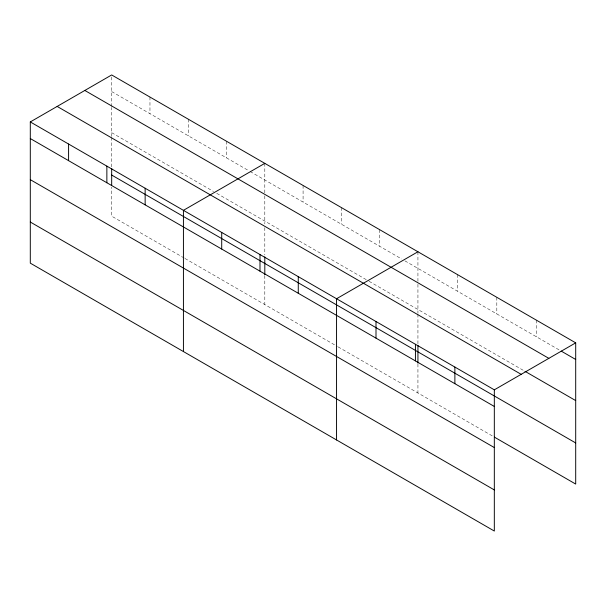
<?xml version="1.0" encoding="UTF-8"?>
<svg xmlns="http://www.w3.org/2000/svg" width="606" height="606" viewBox="0 0 606 606"><rect width="100%" height="100%" fill="white"/><g stroke="black" fill="none" stroke-linecap="round" stroke-linejoin="round"><path stroke-width="0.45" stroke-dasharray="3.03 2.27" d="M111.678 136.448L111.678 107.451M111.678 106.52L111.678 74.955M111.678 91.567L249.331 171.036M250.142 171.513L401.642 258.974M404.899 260.86L560.406 350.639M111.678 132.684L213.494 191.466M216.751 193.344L368.251 280.813M369.062 281.282L524.182 370.842M184.171 258.02L111.678 216.168L111.678 187.193M184.981 258.489L337.3 346.427M338.11 346.897L492.792 436.199M536.257 320.082L536.257 336.694M496.814 297.311L496.814 313.923M457.371 274.541L457.371 291.153M417.935 251.763L417.935 283.335M417.935 284.267L417.935 313.264M417.935 314.203L417.935 344.329M417.935 364.009L417.935 392.983M379.651 229.666L379.651 246.278M341.367 207.563L341.367 224.175M303.083 185.459L303.083 202.078M264.807 163.355L264.807 194.927M264.807 195.859L264.807 223.917M264.807 227.682L264.807 254.982M264.807 275.601L264.807 304.576M226.523 141.259L226.523 157.871M188.239 119.155L188.239 135.774M149.962 97.051L149.962 113.67M111.678 137.388L111.678 167.514"/><path stroke-width="0.91" d="M494.322 447.569L494.322 389.832L30.3 121.935L30.3 263.148L494.322 531.045L494.322 447.569L30.3 179.664M494.405 437.131L575.7 484.065L575.7 342.852L111.678 74.955L30.3 121.935M264.807 163.355L183.429 210.343L183.429 351.556M417.935 251.763L336.557 298.75L336.557 439.964M494.322 389.832L575.7 342.852M561.209 351.101L575.7 359.472M84.825 90.453L548.847 358.358M524.985 371.311L575.7 400.589M57.153 106.429L521.175 374.334M111.678 175.051L575.7 442.948M30.3 138.547L494.322 406.452M30.3 222.031L494.322 489.928M454.879 367.062L454.879 383.681M417.935 345.276L417.935 363.077M415.436 344.291L415.436 360.911M376 321.521L376 338.133M298.273 276.647L298.273 293.266M264.807 256.868L264.807 274.67M259.989 254.543L259.989 271.162M221.713 232.446L221.713 249.058M145.145 188.239L145.145 204.858M111.678 168.46L111.678 185.33M106.861 166.135L106.861 182.754M68.584 144.039L68.584 160.651"/></g></svg>
